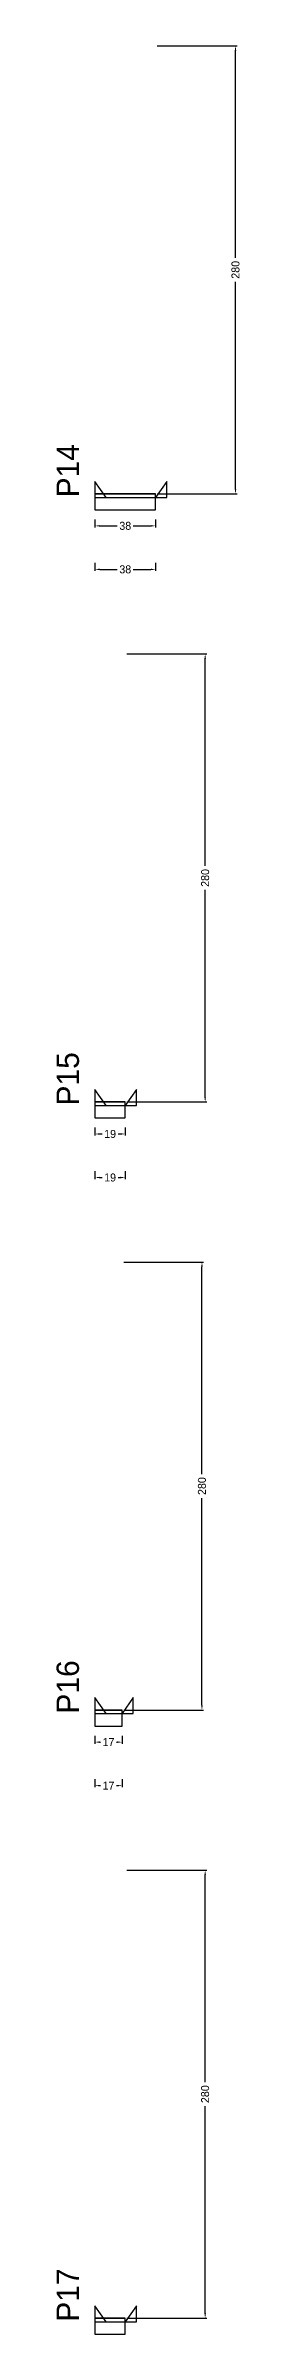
# Model space of a CAD drawing. Header units: centimetres. Extents: x -10500 to 4102, y -9886 to 295.
# Drawn here: x 3976 to 4091, y -6088 to -4658 of the extents above; entities that cross this region are included whole.
import ezdxf

# ---------------------------------------------------------------- set-up
doc = ezdxf.new("R2010")
doc.units = ezdxf.units.CM
for name, color, linetype in [('NOMENCLATURA', 7, 'Continuous'), ('SARR_2.2x10', 60, 'Continuous'), ('SARR_2.2x7', 40, 'Continuous')]:
    doc.layers.add(name, color=color, linetype=linetype)
doc.dimstyles.new('PAINEL-NOVA', dxfattribs={"dimtxt": 5, "dimasz": 3, "dimexe": 1, "dimexo": 1, "dimgap": 1, "dimtad": 1, "dimcen": 2.5, "dimazin": 3, "dimtfac": 1, "dimtmove": 0, "dimatfit": 3})

# ---------------------------------------------------------------- blocks, each defined once
blk = doc.blocks.new('_CLOSEDFILLED')
at = {"color": 0, "linetype": 'BYBLOCK'}
blk.add_solid([(-1, 0.16), (0, 0), (-1, -0.16)], dxfattribs=at)
blk = doc.blocks.new('*D359')
for p, q in [((4000, -4953.8), (4000, -4958.8)), ((4003, -4957.8), (4014, -4957.8)), ((4024, -4957.8), (4035, -4957.8)), ((4038, -4953.8), (4038, -4958.8))]:
    blk.add_line(p, q)
at = {"layer": 'Defpoints'}
for p in [(4000, -4952.8), (4000, -4957.8), (4038, -4952.8)]:
    blk.add_point(p, dxfattribs=at)
at = {"layer": 'SARR_2.2x10', "xscale": 3, "yscale": 3, "rotation": 180}
blk.add_blockref('_CLOSEDFILLED', (4000, -4957.8), dxfattribs=at)
at = {"layer": 'SARR_2.2x10', "xscale": 3, "yscale": 3}
blk.add_blockref('_CLOSEDFILLED', (4038, -4957.8), dxfattribs=at)
at = {"layer": 'SARR_2.2x10', "insert": (4019, -4957.8), "char_height": 5, "attachment_point": 5}
blk.add_mtext('38', dxfattribs=at)
blk = doc.blocks.new('*D360')
for p, q in [((4039, -4657.8), (4089, -4657.8)), ((4088, -4790.3), (4088, -4660.8)), ((4088, -4934.8), (4088, -4805.3)), ((4039, -4937.8), (4089, -4937.8))]:
    blk.add_line(p, q)
at = {"layer": 'Defpoints'}
for p in [(4038, -4657.8), (4038, -4937.8), (4088, -4937.8)]:
    blk.add_point(p, dxfattribs=at)
at = {"layer": 'SARR_2.2x10', "xscale": 3, "yscale": 3}
for p, rotation in [((4088, -4657.8), 90), ((4088, -4937.8), 270)]:
    blk.add_blockref('_CLOSEDFILLED', p, dxfattribs=dict(at, rotation=rotation))
at = {"layer": 'SARR_2.2x10', "insert": (4088, -4797.8), "char_height": 5, "attachment_point": 5, "rotation": 90}
blk.add_mtext('280', dxfattribs=at)
blk = doc.blocks.new('*D361')
for p, q in [((4039, -4657.8), (4089, -4657.8)), ((4088, -4790.3), (4088, -4660.8)), ((4088, -4934.8), (4088, -4805.3)), ((4039, -4937.8), (4089, -4937.8))]:
    blk.add_line(p, q)
at = {"layer": 'Defpoints'}
for p in [(4038, -4657.8), (4038, -4937.8), (4088, -4937.8)]:
    blk.add_point(p, dxfattribs=at)
at = {"layer": 'SARR_2.2x10', "xscale": 3, "yscale": 3}
for p, rotation in [((4088, -4657.8), 90), ((4088, -4937.8), 270)]:
    blk.add_blockref('_CLOSEDFILLED', p, dxfattribs=dict(at, rotation=rotation))
at = {"layer": 'SARR_2.2x10', "insert": (4088, -4797.8), "char_height": 5, "attachment_point": 5, "rotation": 90}
blk.add_mtext('280', dxfattribs=at)
blk = doc.blocks.new('*D362')
for p, q in [((4039, -4657.8), (4089, -4657.8)), ((4088, -4790.3), (4088, -4660.8)), ((4088, -4934.8), (4088, -4805.3)), ((4039, -4937.8), (4089, -4937.8))]:
    blk.add_line(p, q)
at = {"layer": 'Defpoints'}
for p in [(4038, -4657.8), (4038, -4937.8), (4088, -4937.8)]:
    blk.add_point(p, dxfattribs=at)
at = {"layer": 'SARR_2.2x10', "xscale": 3, "yscale": 3}
for p, rotation in [((4088, -4657.8), 90), ((4088, -4937.8), 270)]:
    blk.add_blockref('_CLOSEDFILLED', p, dxfattribs=dict(at, rotation=rotation))
at = {"layer": 'SARR_2.2x10', "insert": (4088, -4797.8), "char_height": 5, "attachment_point": 5, "rotation": 90}
blk.add_mtext('280', dxfattribs=at)
blk = doc.blocks.new('*D363')
for p, q in [((4039, -4657.8), (4089, -4657.8)), ((4088, -4790.3), (4088, -4660.8)), ((4088, -4934.8), (4088, -4805.3)), ((4039, -4937.8), (4089, -4937.8))]:
    blk.add_line(p, q)
at = {"layer": 'Defpoints'}
for p in [(4038, -4657.8), (4038, -4937.8), (4088, -4937.8)]:
    blk.add_point(p, dxfattribs=at)
at = {"layer": 'SARR_2.2x10', "xscale": 3, "yscale": 3}
for p, rotation in [((4088, -4657.8), 90), ((4088, -4937.8), 270)]:
    blk.add_blockref('_CLOSEDFILLED', p, dxfattribs=dict(at, rotation=rotation))
at = {"layer": 'SARR_2.2x10', "insert": (4088, -4797.8), "char_height": 5, "attachment_point": 5, "rotation": 90}
blk.add_mtext('280', dxfattribs=at)
blk = doc.blocks.new('*D364')
for p, q in [((4000, -4981), (4000, -4986)), ((4003, -4985), (4014, -4985)), ((4024, -4985), (4035, -4985)), ((4038, -4981), (4038, -4986))]:
    blk.add_line(p, q)
at = {"layer": 'Defpoints'}
for p in [(4000, -4980), (4000, -4985), (4038, -4980)]:
    blk.add_point(p, dxfattribs=at)
at = {"layer": 'SARR_2.2x10', "xscale": 3, "yscale": 3, "rotation": 180}
blk.add_blockref('_CLOSEDFILLED', (4000, -4985), dxfattribs=at)
at = {"layer": 'SARR_2.2x10', "xscale": 3, "yscale": 3}
blk.add_blockref('_CLOSEDFILLED', (4038, -4985), dxfattribs=at)
at = {"layer": 'SARR_2.2x10', "insert": (4019, -4985), "char_height": 5, "attachment_point": 5}
blk.add_mtext('38', dxfattribs=at)
blk = doc.blocks.new('GRA-E')
at = {"layer": 'SARR_2.2x7'}
blk.add_lwpolyline([(0, 0), (7, 0), (0, 10)], close=True, dxfattribs=at)
blk = doc.blocks.new('GRA-D')
at = {"layer": 'SARR_2.2x7'}
blk.add_lwpolyline([(0, 0), (7, 0), (7, 10)], close=True, dxfattribs=at)
blk = doc.blocks.new('*D385')
for p, q in [((4000, -5333.8), (4000, -5338.8)), ((4019, -5333.8), (4019, -5338.8)), ((4003, -5337.8), (4004.5, -5337.8)), ((4014.5, -5337.8), (4016, -5337.8))]:
    blk.add_line(p, q)
at = {"layer": 'Defpoints'}
for p in [(4000, -5332.8), (4019, -5332.8), (4000, -5337.8)]:
    blk.add_point(p, dxfattribs=at)
at = {"layer": 'SARR_2.2x10', "xscale": 3, "yscale": 3, "rotation": 180}
blk.add_blockref('_CLOSEDFILLED', (4000, -5337.8), dxfattribs=at)
at = {"layer": 'SARR_2.2x10', "xscale": 3, "yscale": 3}
blk.add_blockref('_CLOSEDFILLED', (4019, -5337.8), dxfattribs=at)
at = {"layer": 'SARR_2.2x10', "insert": (4009.5, -5337.8), "char_height": 5, "attachment_point": 5}
blk.add_mtext('19', dxfattribs=at)
blk = doc.blocks.new('*D386')
for p, q in [((4020, -5037.8), (4070, -5037.8)), ((4069, -5170.3), (4069, -5040.8)), ((4069, -5314.8), (4069, -5185.3)), ((4020, -5317.8), (4070, -5317.8))]:
    blk.add_line(p, q)
at = {"layer": 'Defpoints'}
for p in [(4019, -5037.8), (4019, -5317.8), (4069, -5317.8)]:
    blk.add_point(p, dxfattribs=at)
at = {"layer": 'SARR_2.2x10', "xscale": 3, "yscale": 3}
for p, rotation in [((4069, -5037.8), 90), ((4069, -5317.8), 270)]:
    blk.add_blockref('_CLOSEDFILLED', p, dxfattribs=dict(at, rotation=rotation))
at = {"layer": 'SARR_2.2x10', "insert": (4069, -5177.8), "char_height": 5, "attachment_point": 5, "rotation": 90}
blk.add_mtext('280', dxfattribs=at)
blk = doc.blocks.new('*D387')
for p, q in [((4020, -5037.8), (4070, -5037.8)), ((4069, -5170.3), (4069, -5040.8)), ((4069, -5314.8), (4069, -5185.3)), ((4020, -5317.8), (4070, -5317.8))]:
    blk.add_line(p, q)
at = {"layer": 'Defpoints'}
for p in [(4019, -5037.8), (4019, -5317.8), (4069, -5317.8)]:
    blk.add_point(p, dxfattribs=at)
at = {"layer": 'SARR_2.2x10', "xscale": 3, "yscale": 3}
for p, rotation in [((4069, -5037.8), 90), ((4069, -5317.8), 270)]:
    blk.add_blockref('_CLOSEDFILLED', p, dxfattribs=dict(at, rotation=rotation))
at = {"layer": 'SARR_2.2x10', "insert": (4069, -5177.8), "char_height": 5, "attachment_point": 5, "rotation": 90}
blk.add_mtext('280', dxfattribs=at)
blk = doc.blocks.new('*D388')
for p, q in [((4020, -5037.8), (4070, -5037.8)), ((4069, -5170.3), (4069, -5040.8)), ((4069, -5314.8), (4069, -5185.3)), ((4020, -5317.8), (4070, -5317.8))]:
    blk.add_line(p, q)
at = {"layer": 'Defpoints'}
for p in [(4019, -5037.8), (4019, -5317.8), (4069, -5317.8)]:
    blk.add_point(p, dxfattribs=at)
at = {"layer": 'SARR_2.2x10', "xscale": 3, "yscale": 3}
for p, rotation in [((4069, -5037.8), 90), ((4069, -5317.8), 270)]:
    blk.add_blockref('_CLOSEDFILLED', p, dxfattribs=dict(at, rotation=rotation))
at = {"layer": 'SARR_2.2x10', "insert": (4069, -5177.8), "char_height": 5, "attachment_point": 5, "rotation": 90}
blk.add_mtext('280', dxfattribs=at)
blk = doc.blocks.new('*D389')
for p, q in [((4020, -5037.8), (4070, -5037.8)), ((4069, -5170.3), (4069, -5040.8)), ((4069, -5314.8), (4069, -5185.3)), ((4020, -5317.8), (4070, -5317.8))]:
    blk.add_line(p, q)
at = {"layer": 'Defpoints'}
for p in [(4019, -5037.8), (4019, -5317.8), (4069, -5317.8)]:
    blk.add_point(p, dxfattribs=at)
at = {"layer": 'SARR_2.2x10', "xscale": 3, "yscale": 3}
for p, rotation in [((4069, -5037.8), 90), ((4069, -5317.8), 270)]:
    blk.add_blockref('_CLOSEDFILLED', p, dxfattribs=dict(at, rotation=rotation))
at = {"layer": 'SARR_2.2x10', "insert": (4069, -5177.8), "char_height": 5, "attachment_point": 5, "rotation": 90}
blk.add_mtext('280', dxfattribs=at)
blk = doc.blocks.new('*D390')
for p, q in [((4000, -5361), (4000, -5366)), ((4019, -5361), (4019, -5366)), ((4003, -5365), (4004.5, -5365)), ((4014.5, -5365), (4016, -5365))]:
    blk.add_line(p, q)
at = {"layer": 'Defpoints'}
for p in [(4000, -5360), (4019, -5360), (4000, -5365)]:
    blk.add_point(p, dxfattribs=at)
at = {"layer": 'SARR_2.2x10', "xscale": 3, "yscale": 3, "rotation": 180}
blk.add_blockref('_CLOSEDFILLED', (4000, -5365), dxfattribs=at)
at = {"layer": 'SARR_2.2x10', "xscale": 3, "yscale": 3}
blk.add_blockref('_CLOSEDFILLED', (4019, -5365), dxfattribs=at)
at = {"layer": 'SARR_2.2x10', "insert": (4009.5, -5365), "char_height": 5, "attachment_point": 5}
blk.add_mtext('19', dxfattribs=at)
blk = doc.blocks.new('*D411')
for p, q in [((4000, -5713.8), (4000, -5718.8)), ((4003, -5717.8), (4003.5, -5717.8)), ((4013.5, -5717.8), (4014, -5717.8)), ((4017, -5713.8), (4017, -5718.8))]:
    blk.add_line(p, q)
at = {"layer": 'Defpoints'}
for p in [(4000, -5712.8), (4000, -5717.8), (4017, -5712.8)]:
    blk.add_point(p, dxfattribs=at)
at = {"layer": 'SARR_2.2x10', "xscale": 3, "yscale": 3, "rotation": 180}
blk.add_blockref('_CLOSEDFILLED', (4000, -5717.8), dxfattribs=at)
at = {"layer": 'SARR_2.2x10', "xscale": 3, "yscale": 3}
blk.add_blockref('_CLOSEDFILLED', (4017, -5717.8), dxfattribs=at)
at = {"layer": 'SARR_2.2x10', "insert": (4008.5, -5717.8), "char_height": 5, "attachment_point": 5}
blk.add_mtext('17', dxfattribs=at)
blk = doc.blocks.new('*D412')
for p, q in [((4018, -5417.8), (4068, -5417.8)), ((4067, -5550.3), (4067, -5420.8)), ((4067, -5694.8), (4067, -5565.3)), ((4018, -5697.8), (4068, -5697.8))]:
    blk.add_line(p, q)
at = {"layer": 'Defpoints'}
for p in [(4017, -5417.8), (4017, -5697.8), (4067, -5697.8)]:
    blk.add_point(p, dxfattribs=at)
at = {"layer": 'SARR_2.2x10', "xscale": 3, "yscale": 3}
for p, rotation in [((4067, -5417.8), 90), ((4067, -5697.8), 270)]:
    blk.add_blockref('_CLOSEDFILLED', p, dxfattribs=dict(at, rotation=rotation))
at = {"layer": 'SARR_2.2x10', "insert": (4067, -5557.8), "char_height": 5, "attachment_point": 5, "rotation": 90}
blk.add_mtext('280', dxfattribs=at)
blk = doc.blocks.new('*D413')
for p, q in [((4018, -5417.8), (4068, -5417.8)), ((4067, -5550.3), (4067, -5420.8)), ((4067, -5694.8), (4067, -5565.3)), ((4018, -5697.8), (4068, -5697.8))]:
    blk.add_line(p, q)
at = {"layer": 'Defpoints'}
for p in [(4017, -5417.8), (4017, -5697.8), (4067, -5697.8)]:
    blk.add_point(p, dxfattribs=at)
at = {"layer": 'SARR_2.2x10', "xscale": 3, "yscale": 3}
for p, rotation in [((4067, -5417.8), 90), ((4067, -5697.8), 270)]:
    blk.add_blockref('_CLOSEDFILLED', p, dxfattribs=dict(at, rotation=rotation))
at = {"layer": 'SARR_2.2x10', "insert": (4067, -5557.8), "char_height": 5, "attachment_point": 5, "rotation": 90}
blk.add_mtext('280', dxfattribs=at)
blk = doc.blocks.new('*D414')
for p, q in [((4018, -5417.8), (4068, -5417.8)), ((4067, -5550.3), (4067, -5420.8)), ((4067, -5694.8), (4067, -5565.3)), ((4018, -5697.8), (4068, -5697.8))]:
    blk.add_line(p, q)
at = {"layer": 'Defpoints'}
for p in [(4017, -5417.8), (4017, -5697.8), (4067, -5697.8)]:
    blk.add_point(p, dxfattribs=at)
at = {"layer": 'SARR_2.2x10', "xscale": 3, "yscale": 3}
for p, rotation in [((4067, -5417.8), 90), ((4067, -5697.8), 270)]:
    blk.add_blockref('_CLOSEDFILLED', p, dxfattribs=dict(at, rotation=rotation))
at = {"layer": 'SARR_2.2x10', "insert": (4067, -5557.8), "char_height": 5, "attachment_point": 5, "rotation": 90}
blk.add_mtext('280', dxfattribs=at)
blk = doc.blocks.new('*D415')
for p, q in [((4018, -5417.8), (4068, -5417.8)), ((4067, -5550.3), (4067, -5420.8)), ((4067, -5694.8), (4067, -5565.3)), ((4018, -5697.8), (4068, -5697.8))]:
    blk.add_line(p, q)
at = {"layer": 'Defpoints'}
for p in [(4017, -5417.8), (4017, -5697.8), (4067, -5697.8)]:
    blk.add_point(p, dxfattribs=at)
at = {"layer": 'SARR_2.2x10', "xscale": 3, "yscale": 3}
for p, rotation in [((4067, -5417.8), 90), ((4067, -5697.8), 270)]:
    blk.add_blockref('_CLOSEDFILLED', p, dxfattribs=dict(at, rotation=rotation))
at = {"layer": 'SARR_2.2x10', "insert": (4067, -5557.8), "char_height": 5, "attachment_point": 5, "rotation": 90}
blk.add_mtext('280', dxfattribs=at)
blk = doc.blocks.new('*D416')
for p, q in [((4000, -5741), (4000, -5746)), ((4003, -5745), (4003.5, -5745)), ((4013.5, -5745), (4014, -5745)), ((4017, -5741), (4017, -5746))]:
    blk.add_line(p, q)
at = {"layer": 'Defpoints'}
for p in [(4000, -5740), (4000, -5745), (4017, -5740)]:
    blk.add_point(p, dxfattribs=at)
at = {"layer": 'SARR_2.2x10', "xscale": 3, "yscale": 3, "rotation": 180}
blk.add_blockref('_CLOSEDFILLED', (4000, -5745), dxfattribs=at)
at = {"layer": 'SARR_2.2x10', "xscale": 3, "yscale": 3}
blk.add_blockref('_CLOSEDFILLED', (4017, -5745), dxfattribs=at)
at = {"layer": 'SARR_2.2x10', "insert": (4008.5, -5745), "char_height": 5, "attachment_point": 5}
blk.add_mtext('17', dxfattribs=at)
blk = doc.blocks.new('*D438')
for p, q in [((4020, -5797.8), (4070, -5797.8)), ((4069, -5930.3), (4069, -5800.8)), ((4069, -6074.8), (4069, -5945.3)), ((4020, -6077.8), (4070, -6077.8))]:
    blk.add_line(p, q)
at = {"layer": 'Defpoints'}
for p in [(4019, -5797.8), (4019, -6077.8), (4069, -6077.8)]:
    blk.add_point(p, dxfattribs=at)
at = {"layer": 'SARR_2.2x10', "xscale": 3, "yscale": 3}
for p, rotation in [((4069, -5797.8), 90), ((4069, -6077.8), 270)]:
    blk.add_blockref('_CLOSEDFILLED', p, dxfattribs=dict(at, rotation=rotation))
at = {"layer": 'SARR_2.2x10', "insert": (4069, -5937.8), "char_height": 5, "attachment_point": 5, "rotation": 90}
blk.add_mtext('280', dxfattribs=at)
blk = doc.blocks.new('*D439')
for p, q in [((4020, -5797.8), (4070, -5797.8)), ((4069, -5930.3), (4069, -5800.8)), ((4069, -6074.8), (4069, -5945.3)), ((4020, -6077.8), (4070, -6077.8))]:
    blk.add_line(p, q)
at = {"layer": 'Defpoints'}
for p in [(4019, -5797.8), (4019, -6077.8), (4069, -6077.8)]:
    blk.add_point(p, dxfattribs=at)
at = {"layer": 'SARR_2.2x10', "xscale": 3, "yscale": 3}
for p, rotation in [((4069, -5797.8), 90), ((4069, -6077.8), 270)]:
    blk.add_blockref('_CLOSEDFILLED', p, dxfattribs=dict(at, rotation=rotation))
at = {"layer": 'SARR_2.2x10', "insert": (4069, -5937.8), "char_height": 5, "attachment_point": 5, "rotation": 90}
blk.add_mtext('280', dxfattribs=at)
blk = doc.blocks.new('*D440')
for p, q in [((4020, -5797.8), (4070, -5797.8)), ((4069, -5930.3), (4069, -5800.8)), ((4069, -6074.8), (4069, -5945.3)), ((4020, -6077.8), (4070, -6077.8))]:
    blk.add_line(p, q)
at = {"layer": 'Defpoints'}
for p in [(4019, -5797.8), (4019, -6077.8), (4069, -6077.8)]:
    blk.add_point(p, dxfattribs=at)
at = {"layer": 'SARR_2.2x10', "xscale": 3, "yscale": 3}
for p, rotation in [((4069, -5797.8), 90), ((4069, -6077.8), 270)]:
    blk.add_blockref('_CLOSEDFILLED', p, dxfattribs=dict(at, rotation=rotation))
at = {"layer": 'SARR_2.2x10', "insert": (4069, -5937.8), "char_height": 5, "attachment_point": 5, "rotation": 90}
blk.add_mtext('280', dxfattribs=at)
blk = doc.blocks.new('*D441')
for p, q in [((4020, -5797.8), (4070, -5797.8)), ((4069, -5930.3), (4069, -5800.8)), ((4069, -6074.8), (4069, -5945.3)), ((4020, -6077.8), (4070, -6077.8))]:
    blk.add_line(p, q)
at = {"layer": 'Defpoints'}
for p in [(4019, -5797.8), (4019, -6077.8), (4069, -6077.8)]:
    blk.add_point(p, dxfattribs=at)
at = {"layer": 'SARR_2.2x10', "xscale": 3, "yscale": 3}
for p, rotation in [((4069, -5797.8), 90), ((4069, -6077.8), 270)]:
    blk.add_blockref('_CLOSEDFILLED', p, dxfattribs=dict(at, rotation=rotation))
at = {"layer": 'SARR_2.2x10', "insert": (4069, -5937.8), "char_height": 5, "attachment_point": 5, "rotation": 90}
blk.add_mtext('280', dxfattribs=at)

msp = doc.modelspace()

# ---------------------------------------------------------------- linework, layer by layer
at = {"layer": 'SARR_2.2x10'}
for p, q in [((4038, -4937.8), (4000, -4937.8)), ((4000, -4937.8), (4000, -4947.8)), ((4000, -4947.8), (4038, -4947.8)), ((4038, -4947.8), (4038, -4937.8)), ((4019, -5317.8), (4000, -5317.8)), ((4000, -5317.8), (4000, -5327.8)), ((4019, -5327.8), (4019, -5317.8)), ((4000, -5327.8), (4019, -5327.8)), ((4017, -5697.8), (4000, -5697.8)), ((4000, -5697.8), (4000, -5707.8)), ((4017, -5707.8), (4017, -5697.8)), ((4000, -5707.8), (4017, -5707.8)), ((4019, -6077.8), (4000, -6077.8)), ((4000, -6077.8), (4000, -6087.8)), ((4000, -6087.8), (4019, -6087.8)), ((4019, -6087.8), (4019, -6077.8))]:
    msp.add_line(p, q, dxfattribs=at)
at = {"layer": 'SARR_2.2x7'}
for p, q in [((4038, -4937.8), (4000, -4937.8)), ((4000, -4937.8), (4000, -4940)), ((4000, -4937.8), (4007, -4937.8)), ((4000, -4937.8), (4007, -4937.8)), ((4000, -4937.8), (4007, -4937.8)), ((4000, -4937.8), (4007, -4937.8)), ((4000, -4940), (4038, -4940)), ((4007, -4937.8), (4038, -4937.8)), ((4007, -4937.8), (4038, -4937.8)), ((4007, -4937.8), (4038, -4937.8)), ((4007, -4937.8), (4038, -4937.8)), ((4038, -4940), (4038, -4937.8)), ((4019, -5317.8), (4000, -5317.8)), ((4000, -5317.8), (4000, -5320)), ((4000, -5317.8), (4007, -5317.8)), ((4000, -5317.8), (4007, -5317.8)), ((4000, -5317.8), (4007, -5317.8)), ((4000, -5317.8), (4007, -5317.8)), ((4007, -5317.8), (4019, -5317.8)), ((4007, -5317.8), (4019, -5317.8)), ((4007, -5317.8), (4019, -5317.8)), ((4007, -5317.8), (4019, -5317.8)), ((4019, -5320), (4019, -5317.8)), ((4000, -5320), (4019, -5320)), ((4017, -5697.8), (4000, -5697.8)), ((4000, -5697.8), (4000, -5700)), ((4000, -5697.8), (4007, -5697.8)), ((4000, -5697.8), (4007, -5697.8)), ((4000, -5697.8), (4007, -5697.8)), ((4000, -5697.8), (4007, -5697.8)), ((4000, -5700), (4017, -5700)), ((4007, -5697.8), (4017, -5697.8)), ((4007, -5697.8), (4017, -5697.8)), ((4007, -5697.8), (4017, -5697.8)), ((4007, -5697.8), (4017, -5697.8)), ((4017, -5700), (4017, -5697.8)), ((4019, -6077.8), (4000, -6077.8)), ((4000, -6077.8), (4000, -6080)), ((4000, -6077.8), (4007, -6077.8)), ((4000, -6077.8), (4007, -6077.8)), ((4000, -6077.8), (4007, -6077.8)), ((4000, -6077.8), (4007, -6077.8)), ((4000, -6080), (4019, -6080)), ((4007, -6077.8), (4019, -6077.8)), ((4007, -6077.8), (4019, -6077.8)), ((4007, -6077.8), (4019, -6077.8)), ((4007, -6077.8), (4019, -6077.8)), ((4019, -6080), (4019, -6077.8))]:
    msp.add_line(p, q, dxfattribs=at)

# ---------------------------------------------------------------- block references
for name, p in [('GRA-E', (4000, -4940)), ('GRA-D', (4038, -4940)), ('GRA-E', (4000, -5320)), ('GRA-D', (4019, -5320)), ('GRA-E', (4000, -5700)), ('GRA-D', (4017, -5700)), ('GRA-E', (4000, -6080)), ('GRA-D', (4019, -6080))]:
    msp.add_blockref(name, p, dxfattribs=at)

# ---------------------------------------------------------------- texts
at = {"layer": 'NOMENCLATURA'}
for s, p in [('P14', (3990, -4940)), ('P15', (3990, -5320)), ('P16', (3990, -5700)), ('P17', (3990, -6080))]:
    msp.add_text(s, height=14, rotation=90, dxfattribs=at).set_placement(p)

# ---------------------------------------------------------------- dimensions: what is measured, and where the dimension line sits
at = {"layer": 'SARR_2.2x10'}
for base, p1, p2, picture, middle in [((4088, -4937.8), (4038, -4937.8), (4038, -4657.8), '*D360', (4088, -4797.8)), ((4088, -4937.8), (4038, -4937.8), (4038, -4657.8), '*D361', (4088, -4797.8)), ((4088, -4937.8), (4038, -4937.8), (4038, -4657.8), '*D362', (4088, -4797.8)), ((4088, -4937.8), (4038, -4937.8), (4038, -4657.8), '*D363', (4088, -4797.8)), ((4069, -5317.8), (4019, -5317.8), (4019, -5037.8), '*D386', (4069, -5177.8)), ((4069, -5317.8), (4019, -5317.8), (4019, -5037.8), '*D387', (4069, -5177.8)), ((4069, -5317.8), (4019, -5317.8), (4019, -5037.8), '*D388', (4069, -5177.8)), ((4069, -5317.8), (4019, -5317.8), (4019, -5037.8), '*D389', (4069, -5177.8)), ((4067, -5697.8), (4017, -5697.8), (4017, -5417.8), '*D412', (4067, -5557.8)), ((4067, -5697.8), (4017, -5697.8), (4017, -5417.8), '*D413', (4067, -5557.8)), ((4067, -5697.8), (4017, -5697.8), (4017, -5417.8), '*D414', (4067, -5557.8)), ((4067, -5697.8), (4017, -5697.8), (4017, -5417.8), '*D415', (4067, -5557.8)), ((4069, -6077.8), (4019, -6077.8), (4019, -5797.8), '*D438', (4069, -5937.8)), ((4069, -6077.8), (4019, -6077.8), (4019, -5797.8), '*D439', (4069, -5937.8)), ((4069, -6077.8), (4019, -6077.8), (4019, -5797.8), '*D440', (4069, -5937.8)), ((4069, -6077.8), (4019, -6077.8), (4019, -5797.8), '*D441', (4069, -5937.8))]:
    dim = msp.add_linear_dim(base=base, p1=p1, p2=p2, angle=90, dimstyle='PAINEL-NOVA', dxfattribs=at)
    dim.commit()
    dim.dimension.update_dxf_attribs({"geometry": picture, "text_midpoint": middle})
for base, p1, p2, picture, middle in [((4000, -4957.8), (4000, -4952.8), (4038, -4952.8), '*D359', (4019, -4957.8)), ((4000, -4985), (4000, -4980), (4038, -4980), '*D364', (4019, -4985)), ((4000, -5337.8), (4000, -5332.8), (4019, -5332.8), '*D385', (4009.5, -5337.8)), ((4000, -5365), (4000, -5360), (4019, -5360), '*D390', (4009.5, -5365)), ((4000, -5717.8), (4000, -5712.8), (4017, -5712.8), '*D411', (4008.5, -5717.8)), ((4000, -5745), (4000, -5740), (4017, -5740), '*D416', (4008.5, -5745))]:
    dim = msp.add_linear_dim(base=base, p1=p1, p2=p2, dimstyle='PAINEL-NOVA', dxfattribs=at)
    dim.commit()
    dim.dimension.update_dxf_attribs({"geometry": picture, "text_midpoint": middle})

doc.saveas('drawing.dxf')
